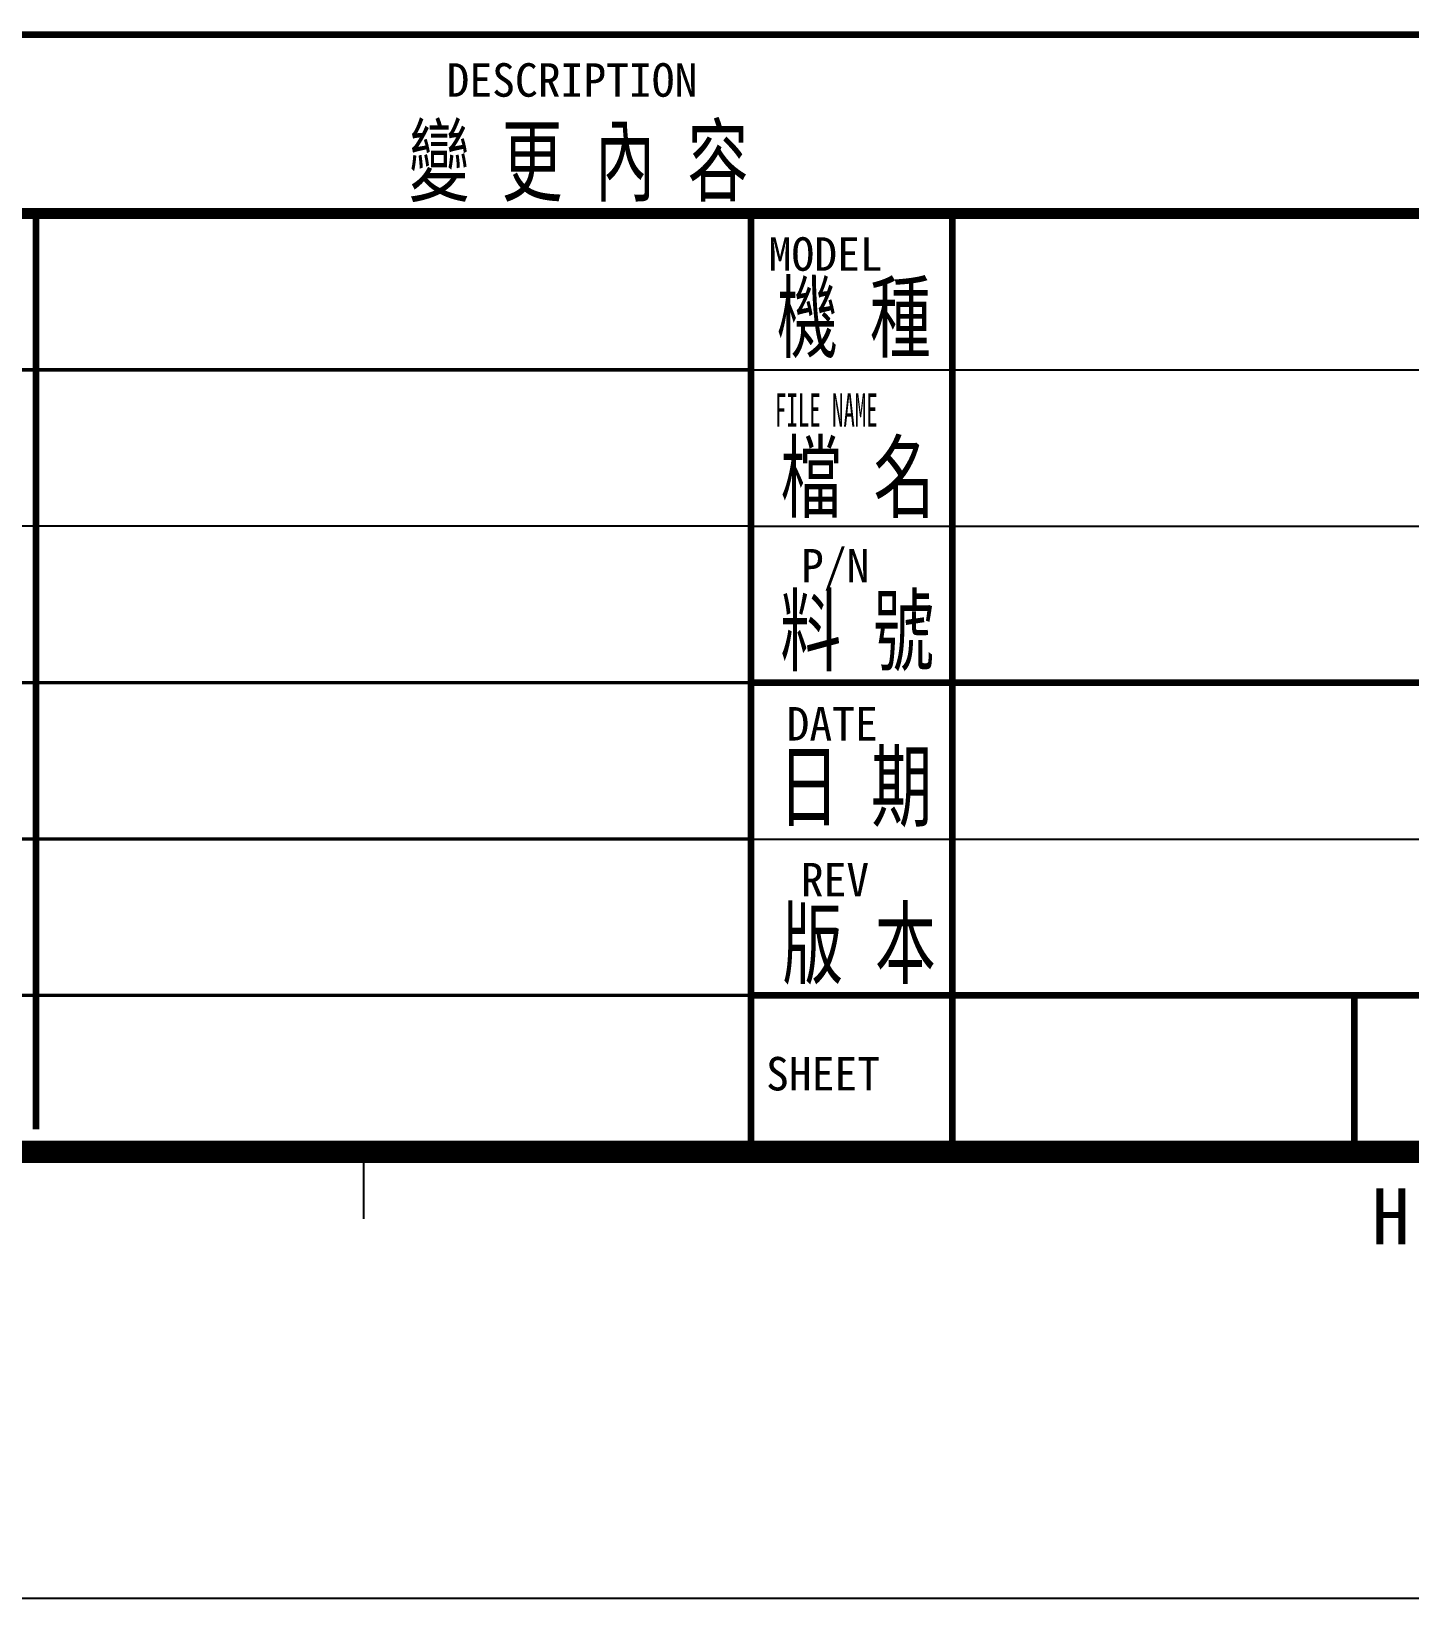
# Model space of a CAD drawing. Header units: millimetres. Extents: x 0 to 594, y 0 to 420.
# Drawn here: x 466.8 to 528.5, y 0 to 70.1 of the extents above; entities that cross this region are included whole.
import ezdxf

# ---------------------------------------------------------------- set-up
doc = ezdxf.new("R2010")
doc.units = ezdxf.units.MM
doc.header["$LTSCALE"] = 32.67
doc.layers.get('0').update_dxf_attribs({"linetype": 'CONTINUOUS'})
doc.styles.add('TEXTSTYLE_3', font='txt', dxfattribs={"width": 0.5})
doc.styles.add('TEXTSTYLE_5', font='txt', dxfattribs={"width": 0.7})

msp = doc.modelspace()

# ---------------------------------------------------------------- linework, layer by layer
at = {"color": 9, "linetype": 'CONTINUOUS'}
for p, q in [((499, 55), (574, 55)), ((499, 48), (574, 48)), ((499, 34), (553, 34)), ((594, 0), (0, 0))]:
    msp.add_line(p, q, dxfattribs=at)
at = {"color": 7, "linetype": 'CONTINUOUS'}
msp.add_line((499, 48), (459, 48), dxfattribs=at)
at = {"color": 2, "linetype": 'CONTINUOUS'}
msp.add_line((481.667, 17), (481.667, 20), dxfattribs=at)
at = {"color": 7, "linetype": 'CONTINUOUS'}
for points, const_width in [([(394, 70), (574, 70)], 0.3), ([(394, 62), (574, 62)], 0.5), ([(467, 62), (467, 21)], 0.3), ([(499, 62), (499, 20)], 0.3), ([(508, 62), (508, 20)], 0.3), ([(499, 41), (574, 41)], 0.3), ([(499, 27), (553, 27)], 0.3), ([(526, 27), (526, 20)], 0.3), ([(574, 20), (20, 20)], 1)]:
    msp.add_lwpolyline(points, dxfattribs=dict(at, const_width=const_width))
at = {"color": 9, "linetype": 'CONTINUOUS', "const_width": 0.15}
for points in [[(459, 55), (499, 55)], [(459, 41), (499, 41)], [(459, 34), (499, 34)], [(459, 27), (499, 27)]]:
    msp.add_lwpolyline(points, dxfattribs=at)

# ---------------------------------------------------------------- texts
at = {"color": 4, "linetype": 'CONTINUOUS', "char_height": 1.5, "line_spacing_factor": 0.9}
for s, insert, width, attachment_point in [('DESCRIPTION', (490.983, 68.724), 16.5, 2), ('MODEL', (499.787, 60.933), 7.5, 1), ('P/N', (501.235, 46.982), 4.5, 1), ('DATE', (500.589, 39.908), 6, 1), ('REV', (501.224, 32.931), 4.5, 1), ('SHEET', (499.669, 24.246), 7.5, 1)]:
    msp.add_mtext(s, dxfattribs=dict(at, insert=insert, width=width, attachment_point=attachment_point))
at = {"color": 4, "linetype": 'CONTINUOUS', "attachment_point": 1, "line_spacing_factor": 0.9}
for s, insert, char_height, width, style in [('變 更 內 容', (483.676, 65.857), 3, 34.95, 'TEXTSTYLE_5'), ('機 種', (500.155, 58.857), 3, 16.275, 'TEXTSTYLE_5'), ('FILE NAME', (500.074, 53.951), 1.5, 6.75, 'TEXTSTYLE_3'), ('檔 名', (500.32, 51.702), 3, 16.275, 'TEXTSTYLE_5'), ('料 號', (500.301, 44.835), 3, 16.275, 'TEXTSTYLE_5'), ('日 期', (500.21, 37.869), 3, 16.275, 'TEXTSTYLE_5'), ('版 本', (500.38, 30.832), 3, 16.275, 'TEXTSTYLE_5')]:
    msp.add_mtext(s, dxfattribs=dict(at, insert=insert, char_height=char_height, width=width, style=style))
at = {"color": 2, "linetype": 'CONTINUOUS', "insert": (527.629, 18.36), "char_height": 2.5, "width": 2.5, "attachment_point": 2, "line_spacing_factor": 0.9}
msp.add_mtext('H', dxfattribs=at)

doc.saveas('drawing.dxf')
